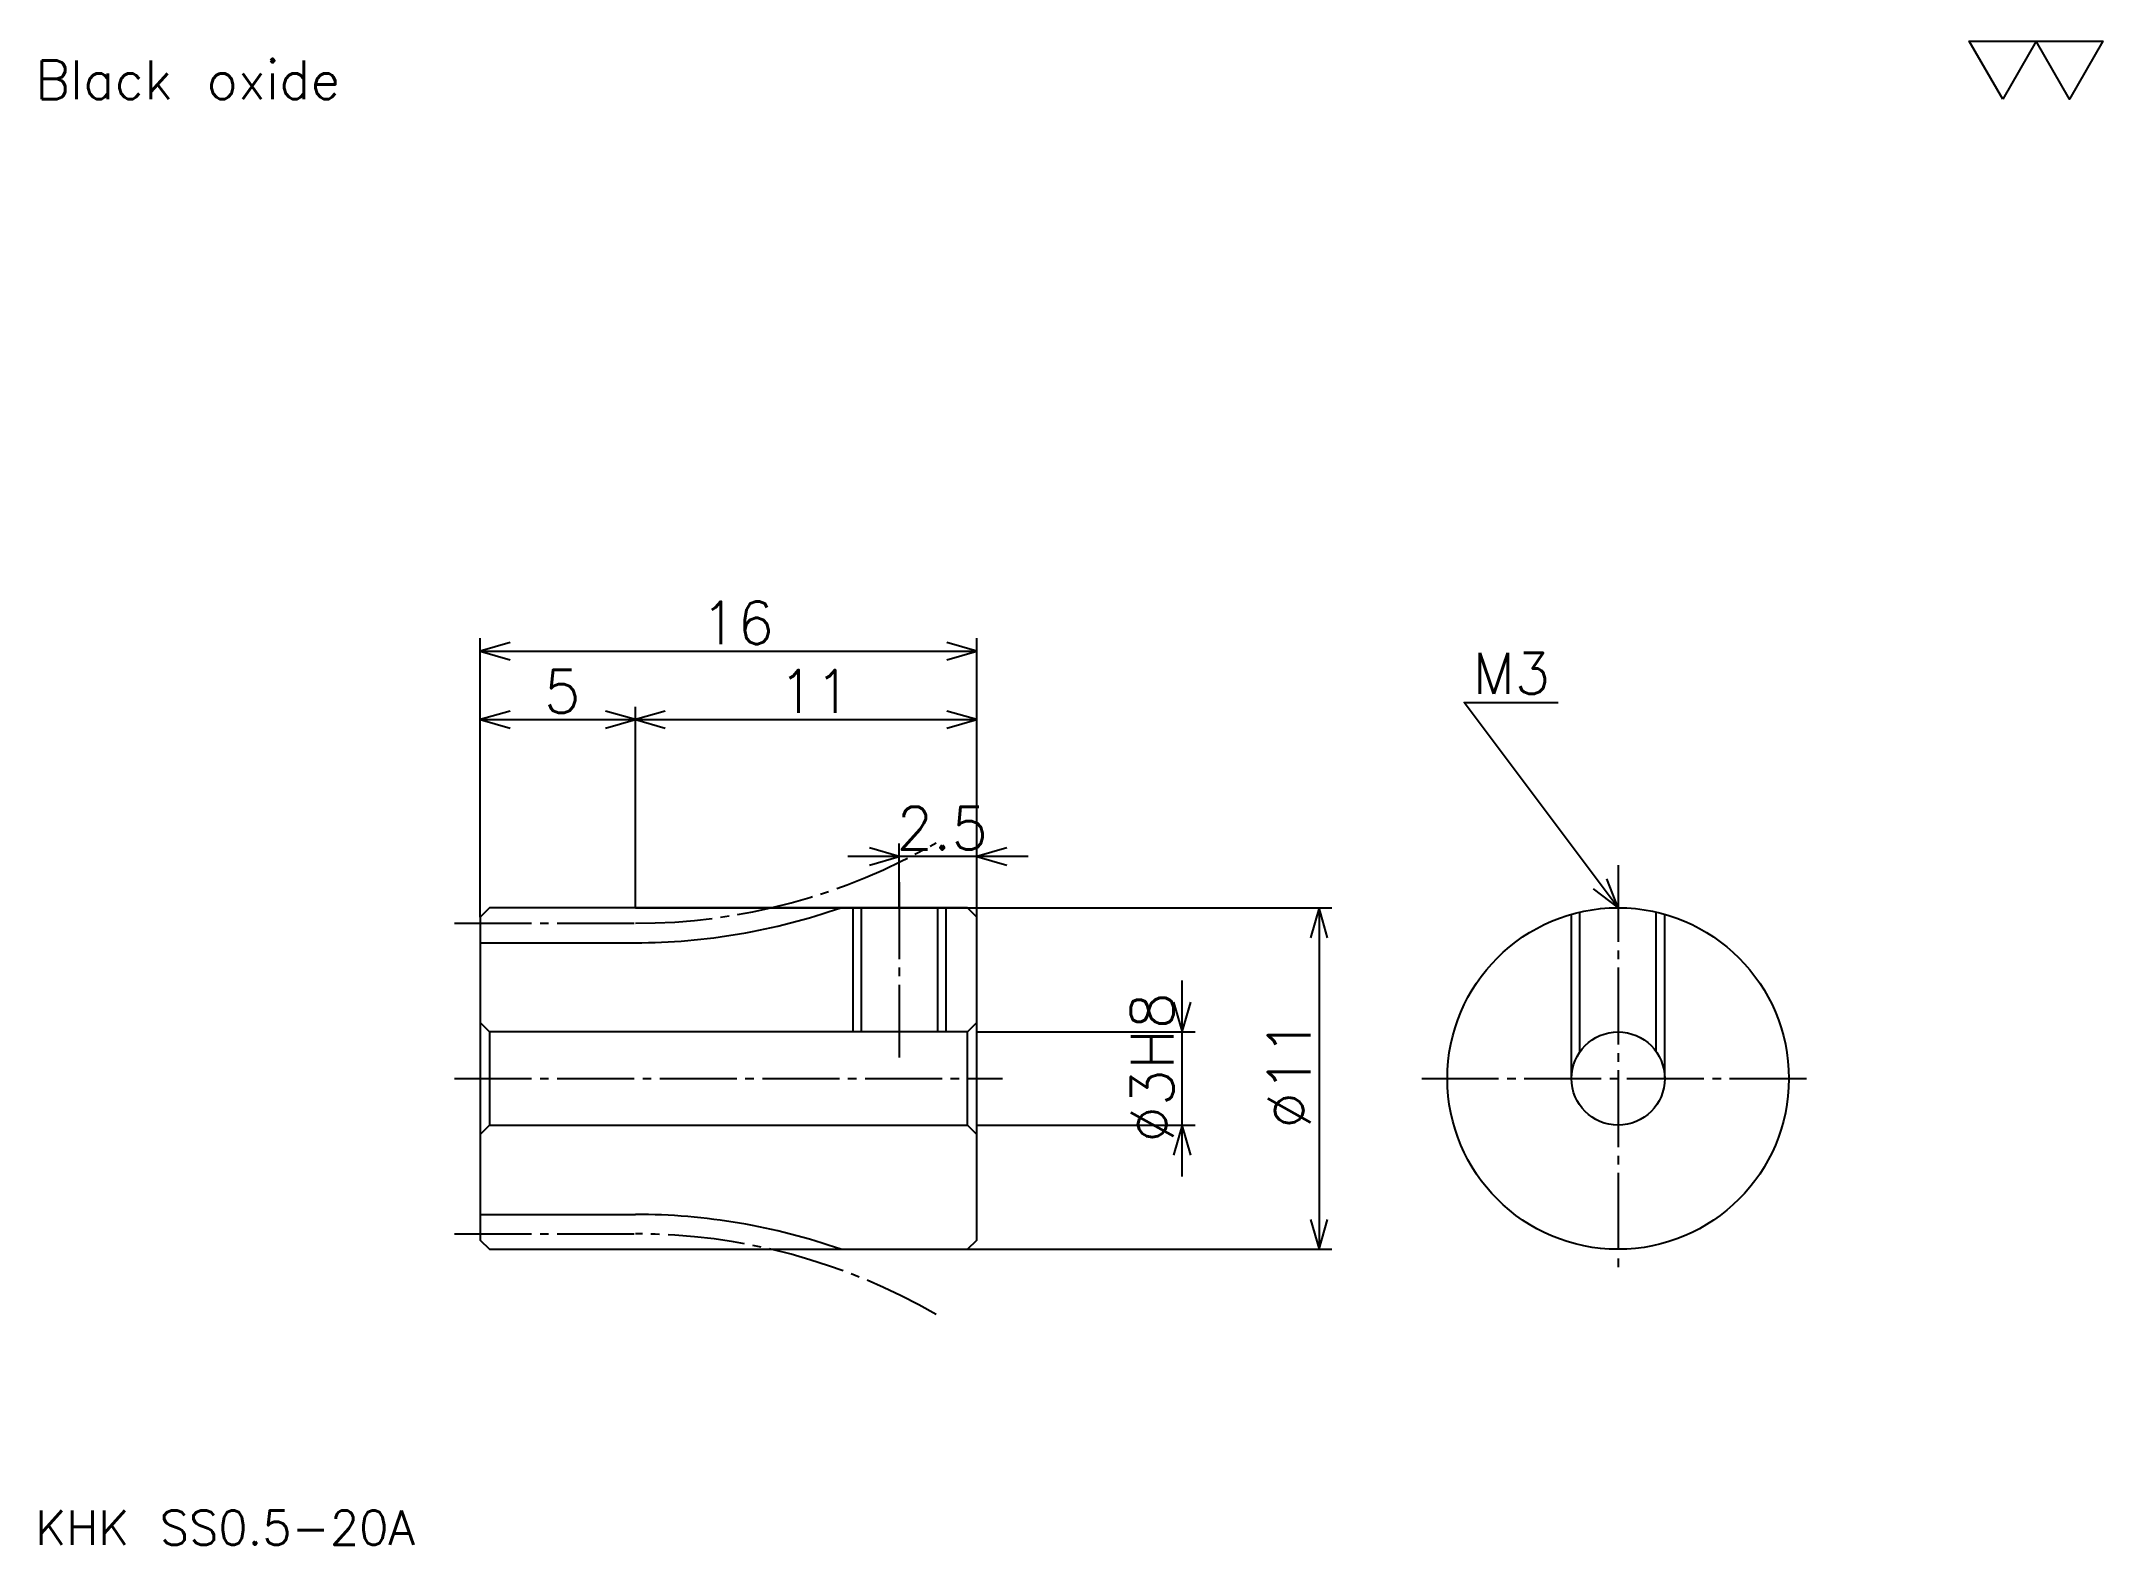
# Model space of a CAD drawing. Extents: x 2.9 to 69.3, y 3 to 51.5.
import ezdxf

# ---------------------------------------------------------------- set-up
doc = ezdxf.new("R2010")
doc.units = 0
doc.linetypes.add('DASHDOT', pattern=[3.306122, 2.479592, -0.27551, 0.27551, -0.27551])
doc.layers.get('0').update_dxf_attribs({"linetype": 'CONTINUOUS'})
doc.layers.add('DASHDOT', color=6, linetype='DASHDOT')
doc.styles.add('KANJI', font='TXT', dxfattribs={"bigfont": 'BIGFONT'})

msp = doc.modelspace()

# ---------------------------------------------------------------- linework, layer by layer
at = {"color": 5}
for p, q in [((17.081635, 23.545919), (17.081635, 32.224491)), ((33.081635, 23.545919), (33.081635, 32.224491)), ((17.081635, 31.811226), (33.081635, 31.811226)), ((22.081635, 23.545919), (22.081635, 30.020409)), ((17.081635, 29.607143), (22.081635, 29.607143)), ((22.081635, 29.607143), (33.081635, 29.607143)), ((30.581635, 23.545919), (30.581635, 25.612246)), ((34.734695, 25.19898), (28.928574, 25.19898)), ((17.081635, 23.245918), (17.081635, 23.545919)), ((22.081635, 23.545919), (33.081635, 23.545919)), ((30.581635, 23.545919), (30.581635, 23.545919)), ((30.581635, 23.545919), (30.581635, 23.545919)), ((33.081635, 23.545919), (44.515308, 23.545919)), ((33.081635, 23.245918), (33.081635, 23.545919)), ((44.102043, 23.545919), (44.102043, 12.545919)), ((39.693878, 14.892859), (39.693878, 21.19898)), ((33.081635, 19.545919), (40.107147, 19.545919)), ((33.081635, 16.545919), (40.107147, 16.545919)), ((22.081635, 12.545919), (33.081635, 12.545919)), ((33.081635, 12.545919), (44.515308, 12.545919))]:
    msp.add_line(p, q, dxfattribs=at)
at = {"color": 4}
for p, q in [((17.081635, 22.420919), (22.081635, 22.420919)), ((33.081635, 19.845919), (32.781635, 19.545919)), ((17.081635, 16.24592), (17.381634, 16.545919)), ((33.081635, 16.24592), (32.781635, 16.545919)), ((17.081635, 13.670919), (22.081635, 13.670919))]:
    msp.add_line(p, q, dxfattribs=at)
at = {"color": 7}
msp.add_lwpolyline([(66.122452, 49.591835), (65.047958, 51.454285), (69.345924, 51.454285), (68.271431, 49.591835), (67.196945, 51.454285), (66.122452, 49.591835)], dxfattribs=at)
at = {"color": 5}
for points in [[(18.045919, 32.086735), (17.081635, 31.811226), (18.045919, 31.535717)], [(32.117348, 31.535717), (33.081635, 31.811226), (32.117348, 32.086735)], [(18.045919, 29.882652), (17.081635, 29.607143), (18.045919, 29.331635)], [(21.117348, 29.331635), (22.081635, 29.607143), (21.117348, 29.882652)], [(23.045921, 29.882652), (22.081635, 29.607143), (23.045921, 29.331635)], [(32.117348, 29.331635), (33.081635, 29.607143), (32.117348, 29.882652)], [(53.734695, 23.545919), (48.775513, 30.158165), (51.806126, 30.158165)], [(29.617348, 24.92347), (30.581635, 25.19898), (29.617348, 25.474491)], [(34.045921, 25.474491), (33.081635, 25.19898), (34.045921, 24.92347)], [(52.935715, 24.152042), (53.734695, 23.545919), (53.376534, 24.482655)], [(44.377556, 22.581635), (44.102043, 23.545919), (43.82653, 22.581635)], [(39.418369, 20.510204), (39.693878, 19.545919), (39.969391, 20.510204)], [(39.969391, 15.581634), (39.693878, 16.545919), (39.418369, 15.581634)], [(43.82653, 13.510205), (44.102043, 12.545919), (44.377556, 13.510205)]]:
    msp.add_lwpolyline(points, dxfattribs=at)
at = {"color": 4}
for points in [[(22.081635, 23.545919), (22.081635, 23.545919), (17.381634, 23.545919), (17.081635, 23.245918), (17.081635, 16.24592)], [(17.081635, 16.24592), (17.081635, 12.84592), (17.381634, 12.545919), (22.081635, 12.545919), (22.081635, 12.545919), (22.081635, 12.545919), (32.781635, 12.545919), (33.081635, 12.84592), (33.081635, 23.245918), (32.781635, 23.545919), (22.081635, 23.545919), (22.081635, 23.545919)], [(29.081635, 23.545919), (29.081635, 19.545919)], [(29.351635, 23.545919), (29.351635, 19.545919)], [(31.811634, 23.545919), (31.811634, 19.545919)], [(32.081635, 23.545919), (32.081635, 19.545919)], [(52.234695, 18.045919), (52.234695, 23.337421)], [(52.504696, 18.904465), (52.504696, 23.40662)], [(54.964695, 18.904465), (54.964695, 23.40662)], [(55.234695, 18.045919), (55.234695, 23.337421)], [(17.081635, 19.845919), (17.381634, 19.545919), (17.381634, 16.545919), (32.781635, 16.545919), (32.781635, 19.545919), (17.381634, 19.545919)]]:
    msp.add_lwpolyline(points, dxfattribs=at)
for radius in [5.5, 1.5]:
    msp.add_circle((53.734695, 18.045919), radius, dxfattribs=at)
for centre, start, end in [((22.081635, 42.420921), 270, 289.30883075), ((22.081635, -6.329081), 70.69116925, 90)]:
    msp.add_arc(centre, 20, start, end, dxfattribs=at)
at = {"layer": 'DASHDOT', "color": 7}
for p, q in [((53.734695, 24.92347), (53.734695, 11.719389)), ((16.255104, 23.045919), (22.081635, 23.045919)), ((16.255104, 18.045919), (33.908165, 18.045919)), ((47.408165, 18.045919), (60.061226, 18.045919)), ((16.255104, 13.045919), (22.081635, 13.045919))]:
    msp.add_line(p, q, dxfattribs=at)
msp.add_lwpolyline([(30.581635, 24.37245), (30.581635, 18.719389)], dxfattribs=at)
for centre, start, end in [((22.081635, 42.420921), 270, 300.00000045), ((22.081635, -6.329081), 59.99999955, 90)]:
    msp.add_arc(centre, 19.375, start, end, dxfattribs=at)

# ---------------------------------------------------------------- texts
at = {"color": 7, "style": 'KANJI'}
for s, height, p in [('Black oxide', 1.239796, (2.755102, 49.591835)), ('16', 1.377551, (24.186226, 32.031635)), ('M3', 1.322449, (49.051022, 30.433674)), ('5', 1.377551, (19.13393, 29.827553)), ('11', 1.377551, (26.686226, 29.827553)), ('2.5', 1.377551, (30.488522, 25.419388)), ('KHK SS0.5-20A', 1.102041, (2.755102, 3.030612))]:
    msp.add_text(s, height=height, dxfattribs=at).set_placement(p)
for s, p in [('%%c3H8', (39.418369, 15.979593)), ('%%c11', (43.82653, 16.427298))]:
    msp.add_text(s, height=1.377551, rotation=90, dxfattribs=at).set_placement(p)

doc.saveas('drawing.dxf')
